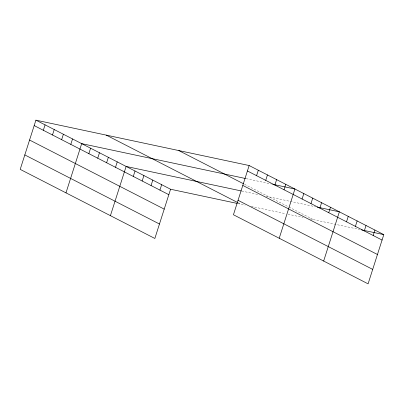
<?xml version="1.0" encoding="UTF-8"?>
<svg xmlns="http://www.w3.org/2000/svg" width="404" height="404" viewBox="0 0 404 404"><rect width="100%" height="100%" fill="white"/><g stroke="black" fill="none" stroke-linecap="round" stroke-linejoin="round"><path stroke-width="0.3" stroke-dasharray="2.02 1.52" d="M246.162 178.649L271.473 184.032M241.809 191.062L259.328 194.789M265.973 196.208L315.908 206.833M237.845 203.56L245.162 205.116M251.202 206.404L285.643 213.731M288.057 214.246L303.162 217.463M309.807 218.877L359.727 229.502M244.556 184.31L288.436 206.823M288.991 207.106L313.433 219.65M238.153 202.793L240.93 204.217"/><path stroke-width="0.61" d="M35.911 120.155L20.2 169.377L154.853 238.466L170.564 189.239L35.911 120.155L249.147 165.534L383.8 234.623L368.089 283.845L233.436 214.761L249.147 165.534M43.334 130.28L45.066 124.851M52.49 134.981L54.222 129.548M61.645 139.678L63.377 134.244M70.801 144.374L72.533 138.946M65.983 192.865L81.694 143.642L245.546 178.518M88.845 153.631L90.577 148.202M97.733 158.191L99.465 152.762M106.621 162.751L108.353 157.323M115.509 167.312L117.241 161.883M110.418 215.665L126.129 166.443L241.203 190.935M133.285 176.432L135.017 171.003M142.168 180.992L143.905 175.563M151.056 185.552L152.788 180.118M159.944 190.112L161.676 184.678M256.57 175.664L258.302 170.236M265.726 180.361L267.458 174.932M274.882 185.062L276.614 179.629M284.037 189.759L285.769 184.33M279.22 238.249L294.925 189.027L272.705 184.295M302.081 199.015L303.813 193.587M310.969 203.576L312.701 198.147M319.857 208.136L321.589 202.707M328.745 212.696L330.477 207.267M323.654 261.05L339.365 211.827L317.14 207.095M346.516 221.816L348.253 216.382M355.404 226.376L357.136 220.943M364.292 230.936L366.024 225.503M373.18 235.497L374.912 230.063M170.564 189.239L237.229 203.429M361.58 229.896L383.8 234.623M247.41 170.968L382.068 240.057M178.775 150.561L243.445 183.739M242.799 185.421L377.457 254.505M238.047 200.308L372.705 269.397M106.277 135.128L237.597 202.505M34.178 125.583L168.832 194.672M29.563 140.037L164.221 209.121M24.811 154.924L159.469 224.013"/></g></svg>
